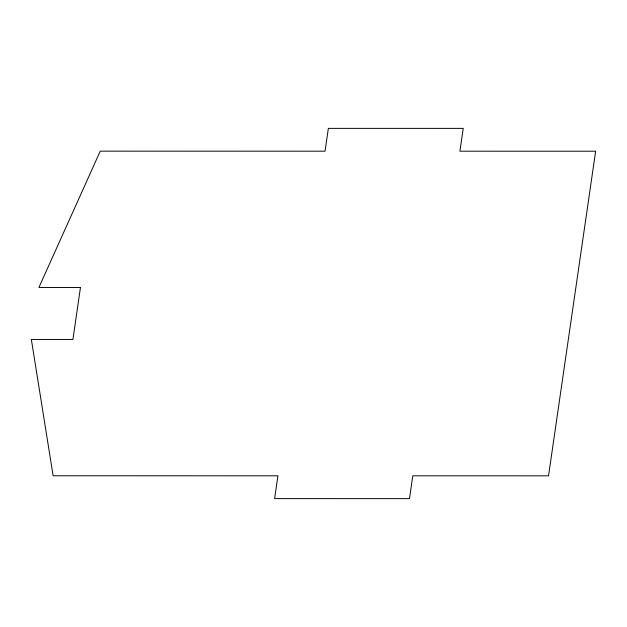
<?xml version="1.0" encoding="UTF-8"?>
<svg xmlns="http://www.w3.org/2000/svg" width="627" height="627" viewBox="0 0 627 627"><rect width="100%" height="100%" fill="white"/><g stroke="black" fill="none" stroke-linecap="round" stroke-linejoin="round"><path stroke-width="0.94" d="M80.46 287.479L72.92 339.458L31.35 339.458L53.13 475.775L277.926 475.807L274.618 498.614L409.494 498.63L412.809 475.815L548.531 475.83L595.65 151.209L459.92 151.193L463.235 128.386L328.352 128.37L325.045 151.185L100.249 151.154L38.898 287.472L80.46 287.479"/></g></svg>
